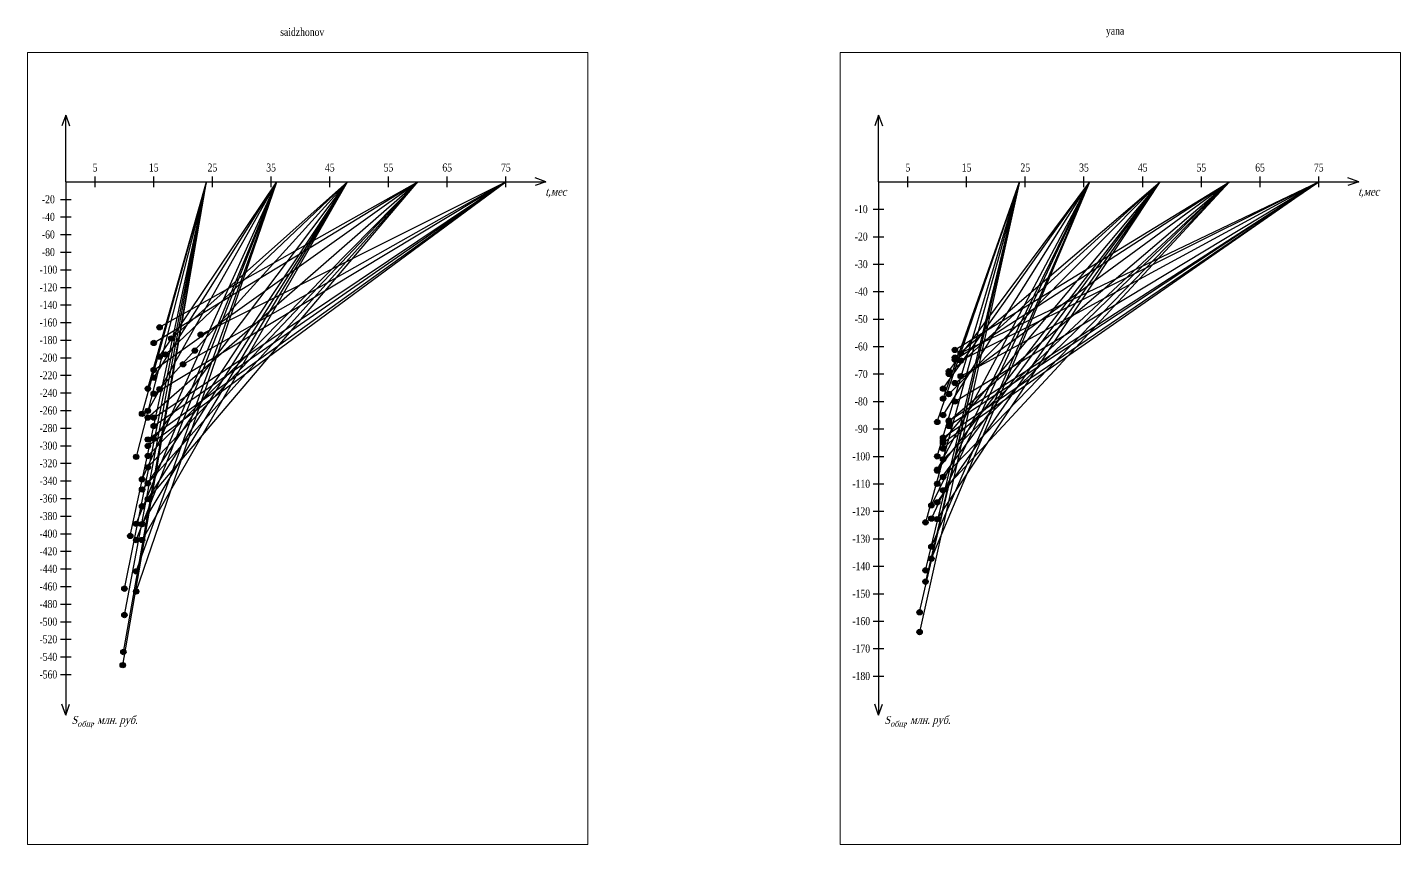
# Model space of a CAD drawing. Header units: millimetres. Extents: x -180 to 58926, y -10791 to 13515.
# Drawn here: x 29354 to 34501, y 3384 to 6448 of the extents above; entities that cross this region are included whole.
import ezdxf

# ---------------------------------------------------------------- set-up
doc = ezdxf.new("R2010")
doc.units = ezdxf.units.MM
for name, color, linetype, lineweight in [('basic', 95, 'Continuous', 30), ('text', 13, 'Continuous', 20), ('thin', 153, 'Continuous', 18)]:
    doc.layers.add(name, color=color, linetype=linetype, lineweight=lineweight)
doc.styles.add('GOST-2.304_Type-B_shrink', font='', dxfattribs={"width": 0.8})
doc.styles.add('Structures', font='isocpeur.ttf', dxfattribs={"width": 0.85, "oblique": 15})
doc.styles.get('GOST-2.304_Type-B_shrink').set_extended_font_data('GOST Common')

msp = doc.modelspace()

# ---------------------------------------------------------------- hatches: boundary and pattern name
at = {"layer": 'basic'}
h = msp.add_hatch(color=256, dxfattribs=at)
h.dxf.hatch_style = 1
h.paths.add_polyline_path([(29839.473, 5323.702, 1), (29859.473, 5323.702, 1)])
h = msp.add_hatch(color=256, dxfattribs=at)
h.dxf.hatch_style = 1
h.paths.add_polyline_path([(29993.473, 5296.024, 1), (30013.473, 5296.024, 1)])
h = msp.add_hatch(color=256, dxfattribs=at)
h.dxf.hatch_style = 1
h.paths.add_polyline_path([(29817.473, 5265.052, 1), (29837.473, 5265.052, 1)])
h = msp.add_hatch(color=256, dxfattribs=at)
h.dxf.hatch_style = 1
h.paths.add_polyline_path([(29883.473, 5281.447, 1), (29903.473, 5281.447, 1)])
h = msp.add_hatch(color=256, dxfattribs=at)
h.dxf.hatch_style = 1
h.paths.add_polyline_path([(29839.473, 5213.805, 1), (29859.473, 5213.805, 1)])
h = msp.add_hatch(color=256, dxfattribs=at)
h.dxf.hatch_style = 1
h.paths.add_polyline_path([(29861.473, 5221.696, 1), (29881.473, 5221.696, 1)])
h = msp.add_hatch(color=256, dxfattribs=at)
h.dxf.hatch_style = 1
h.paths.add_polyline_path([(29971.473, 5236.267, 1), (29991.473, 5236.267, 1)])
h = msp.add_hatch(color=256, dxfattribs=at)
h.dxf.hatch_style = 1
h.paths.add_polyline_path([(32820.51, 5238.539, 1), (32840.51, 5238.539, 1)])
h = msp.add_hatch(color=256, dxfattribs=at)
h.dxf.hatch_style = 1
h.paths.add_polyline_path([(32820.51, 5210.065, 1), (32840.51, 5210.065, 1)])
h = msp.add_hatch(color=256, dxfattribs=at)
h.dxf.hatch_style = 1
h.paths.add_polyline_path([(32820.51, 5202.138, 1), (32840.51, 5202.138, 1)])
h = msp.add_hatch(color=256, dxfattribs=at)
h.dxf.hatch_style = 1
h.paths.add_polyline_path([(32842.51, 5227.228, 1), (32862.51, 5227.228, 1)])
h = msp.add_hatch(color=256, dxfattribs=at)
h.dxf.hatch_style = 1
h.paths.add_polyline_path([(32842.51, 5198.894, 1), (32862.51, 5198.894, 1)])
h = msp.add_hatch(color=256, dxfattribs=at)
h.dxf.hatch_style = 1
h.paths.add_polyline_path([(29817.473, 5163.244, 1), (29837.473, 5163.244, 1)])
h = msp.add_hatch(color=256, dxfattribs=at)
h.dxf.hatch_style = 1
h.paths.add_polyline_path([(29927.473, 5184.731, 1), (29947.473, 5184.731, 1)])
h = msp.add_hatch(color=256, dxfattribs=at)
h.dxf.hatch_style = 1
h.paths.add_polyline_path([(32798.51, 5158.541, 1), (32818.51, 5158.541, 1)])
h = msp.add_hatch(color=256, dxfattribs=at)
h.dxf.hatch_style = 1
h.paths.add_polyline_path([(32798.51, 5148.447, 1), (32818.51, 5148.447, 1)])
h = msp.add_hatch(color=256, dxfattribs=at)
h.dxf.hatch_style = 1
h.paths.add_polyline_path([(32842.51, 5140.442, 1), (32862.51, 5140.442, 1)])
h = msp.add_hatch(color=256, dxfattribs=at)
h.dxf.hatch_style = 1
h.paths.add_polyline_path([(29795.473, 5093.607, 1), (29815.473, 5093.607, 1)])
h = msp.add_hatch(color=256, dxfattribs=at)
h.dxf.hatch_style = 1
h.paths.add_polyline_path([(29817.473, 5134.24, 1), (29837.473, 5134.24, 1)])
h = msp.add_hatch(color=256, dxfattribs=at)
h.dxf.hatch_style = 1
h.paths.add_polyline_path([(29839.473, 5091.375, 1), (29859.473, 5091.375, 1)])
h = msp.add_hatch(color=256, dxfattribs=at)
h.dxf.hatch_style = 1
h.paths.add_polyline_path([(32776.51, 5093.659, 1), (32796.51, 5093.659, 1)])
h = msp.add_hatch(color=256, dxfattribs=at)
h.dxf.hatch_style = 1
h.paths.add_polyline_path([(32820.51, 5114.525, 1), (32840.51, 5114.525, 1)])
h = msp.add_hatch(color=256, dxfattribs=at)
h.dxf.hatch_style = 1
h.paths.add_polyline_path([(29817.473, 5074.229, 1), (29837.473, 5074.229, 1)])
h = msp.add_hatch(color=256, dxfattribs=at)
h.dxf.hatch_style = 1
h.paths.add_polyline_path([(32776.51, 5056.346, 1), (32796.51, 5056.346, 1)])
h = msp.add_hatch(color=256, dxfattribs=at)
h.dxf.hatch_style = 1
h.paths.add_polyline_path([(32798.51, 5073.217, 1), (32818.51, 5073.217, 1)])
h = msp.add_hatch(color=256, dxfattribs=at)
h.dxf.hatch_style = 1
h.paths.add_polyline_path([(32820.51, 5045.447, 1), (32840.51, 5045.447, 1)])
h = msp.add_hatch(color=256, dxfattribs=at)
h.dxf.hatch_style = 1
h.paths.add_polyline_path([(29773.473, 4999.158, 1), (29793.473, 4999.158, 1)])
h = msp.add_hatch(color=256, dxfattribs=at)
h.dxf.hatch_style = 1
h.paths.add_polyline_path([(29795.473, 5010.328, 1), (29815.473, 5010.328, 1)])
h = msp.add_hatch(color=256, dxfattribs=at)
h.dxf.hatch_style = 1
h.paths.add_polyline_path([(29795.473, 4984.766, 1), (29815.473, 4984.766, 1)])
h = msp.add_hatch(color=256, dxfattribs=at)
h.dxf.hatch_style = 1
h.paths.add_polyline_path([(29817.473, 4984.67, 1), (29837.473, 4984.67, 1)])
h = msp.add_hatch(color=256, dxfattribs=at)
h.dxf.hatch_style = 1
h.paths.add_polyline_path([(32776.51, 4994.304, 1), (32796.51, 4994.304, 1)])
h = msp.add_hatch(color=256, dxfattribs=at)
h.dxf.hatch_style = 1
h.paths.add_polyline_path([(29817.473, 4953.642, 1), (29837.473, 4953.642, 1)])
h = msp.add_hatch(color=256, dxfattribs=at)
h.dxf.hatch_style = 1
h.paths.add_polyline_path([(32754.51, 4968.761, 1), (32774.51, 4968.761, 1)])
h = msp.add_hatch(color=256, dxfattribs=at)
h.dxf.hatch_style = 1
h.paths.add_polyline_path([(32798.51, 4973.017, 1), (32818.51, 4973.017, 1)])
h = msp.add_hatch(color=256, dxfattribs=at)
h.dxf.hatch_style = 1
h.paths.add_polyline_path([(32798.51, 4971.298, 1), (32818.51, 4971.298, 1)])
h = msp.add_hatch(color=256, dxfattribs=at)
h.dxf.hatch_style = 1
h.paths.add_polyline_path([(32798.51, 4953.846, 1), (32818.51, 4953.846, 1)])
h = msp.add_hatch(color=256, dxfattribs=at)
h.dxf.hatch_style = 1
h.paths.add_polyline_path([(29795.473, 4902.785, 1), (29815.473, 4902.785, 1)])
h = msp.add_hatch(color=256, dxfattribs=at)
h.dxf.hatch_style = 1
h.paths.add_polyline_path([(29817.473, 4905.157, 1), (29837.473, 4905.157, 1)])
h = msp.add_hatch(color=256, dxfattribs=at)
h.dxf.hatch_style = 1
h.paths.add_polyline_path([(32776.51, 4910.041, 1), (32796.51, 4910.041, 1)])
h = msp.add_hatch(color=256, dxfattribs=at)
h.dxf.hatch_style = 1
h.paths.add_polyline_path([(32776.51, 4897.825, 1), (32796.51, 4897.825, 1)])
h = msp.add_hatch(color=256, dxfattribs=at)
h.dxf.hatch_style = 1
h.paths.add_polyline_path([(32776.51, 4889.761, 1), (32796.51, 4889.761, 1)])
h = msp.add_hatch(color=256, dxfattribs=at)
h.dxf.hatch_style = 1
h.paths.add_polyline_path([(29751.473, 4837.706, 1), (29771.473, 4837.706, 1)])
h = msp.add_hatch(color=256, dxfattribs=at)
h.dxf.hatch_style = 1
h.paths.add_polyline_path([(29795.473, 4878.548, 1), (29815.473, 4878.548, 1)])
h = msp.add_hatch(color=256, dxfattribs=at)
h.dxf.hatch_style = 1
h.paths.add_polyline_path([(29795.473, 4841.3, 1), (29815.473, 4841.3, 1)])
h = msp.add_hatch(color=256, dxfattribs=at)
h.dxf.hatch_style = 1
h.paths.add_polyline_path([(32754.51, 4839.447, 1), (32774.51, 4839.447, 1)])
h = msp.add_hatch(color=256, dxfattribs=at)
h.dxf.hatch_style = 1
h.paths.add_polyline_path([(32776.51, 4868.547, 1), (32796.51, 4868.547, 1)])
h = msp.add_hatch(color=256, dxfattribs=at)
h.dxf.hatch_style = 1
h.paths.add_polyline_path([(32776.51, 4828.346, 1), (32796.51, 4828.346, 1)])
h = msp.add_hatch(color=256, dxfattribs=at)
h.dxf.hatch_style = 1
h.paths.add_polyline_path([(29795.473, 4798.454, 1), (29815.473, 4798.454, 1)])
h = msp.add_hatch(color=256, dxfattribs=at)
h.dxf.hatch_style = 1
h.paths.add_polyline_path([(32754.51, 4789.408, 1), (32774.51, 4789.408, 1)])
h = msp.add_hatch(color=256, dxfattribs=at)
h.dxf.hatch_style = 1
h.paths.add_polyline_path([(32754.51, 4786.325, 1), (32774.51, 4786.325, 1)])
h = msp.add_hatch(color=256, dxfattribs=at)
h.dxf.hatch_style = 1
h.paths.add_polyline_path([(29773.473, 4753.75, 1), (29793.473, 4753.75, 1)])
h = msp.add_hatch(color=256, dxfattribs=at)
h.dxf.hatch_style = 1
h.paths.add_polyline_path([(29795.473, 4738.754, 1), (29815.473, 4738.754, 1)])
h = msp.add_hatch(color=256, dxfattribs=at)
h.dxf.hatch_style = 1
h.paths.add_polyline_path([(32754.51, 4736.447, 1), (32774.51, 4736.447, 1)])
h = msp.add_hatch(color=256, dxfattribs=at)
h.dxf.hatch_style = 1
h.paths.add_polyline_path([(32776.51, 4761.84, 1), (32796.51, 4761.84, 1)])
h = msp.add_hatch(color=256, dxfattribs=at)
h.dxf.hatch_style = 1
h.paths.add_polyline_path([(29773.473, 4715.223, 1), (29793.473, 4715.223, 1)])
h = msp.add_hatch(color=256, dxfattribs=at)
h.dxf.hatch_style = 1
h.paths.add_polyline_path([(29795.473, 4679.056, 1), (29815.473, 4679.056, 1)])
h = msp.add_hatch(color=256, dxfattribs=at)
h.dxf.hatch_style = 1
h.paths.add_polyline_path([(32776.51, 4712.068, 1), (32796.51, 4712.068, 1)])
h = msp.add_hatch(color=256, dxfattribs=at)
h.dxf.hatch_style = 1
h.paths.add_polyline_path([(29773.473, 4652.195, 1), (29793.473, 4652.195, 1)])
h = msp.add_hatch(color=256, dxfattribs=at)
h.dxf.hatch_style = 1
h.paths.add_polyline_path([(32732.51, 4656.286, 1), (32752.51, 4656.286, 1)])
h = msp.add_hatch(color=256, dxfattribs=at)
h.dxf.hatch_style = 1
h.paths.add_polyline_path([(32754.51, 4667.02, 1), (32774.51, 4667.02, 1)])
h = msp.add_hatch(color=256, dxfattribs=at)
h.dxf.hatch_style = 1
h.paths.add_polyline_path([(29751.473, 4586.624, 1), (29771.473, 4586.624, 1)])
h = msp.add_hatch(color=256, dxfattribs=at)
h.dxf.hatch_style = 1
h.paths.add_polyline_path([(29773.473, 4585.253, 1), (29793.473, 4585.253, 1)])
h = msp.add_hatch(color=256, dxfattribs=at)
h.dxf.hatch_style = 1
h.paths.add_polyline_path([(32710.51, 4592.022, 1), (32730.51, 4592.022, 1)])
h = msp.add_hatch(color=256, dxfattribs=at)
h.dxf.hatch_style = 1
h.paths.add_polyline_path([(32732.51, 4606.318, 1), (32752.51, 4606.318, 1)])
h = msp.add_hatch(color=256, dxfattribs=at)
h.dxf.hatch_style = 1
h.paths.add_polyline_path([(32754.51, 4603.954, 1), (32774.51, 4603.954, 1)])
h = msp.add_hatch(color=256, dxfattribs=at)
h.dxf.hatch_style = 1
h.paths.add_polyline_path([(29729.473, 4540.988, 1), (29749.473, 4540.988, 1)])
h = msp.add_hatch(color=256, dxfattribs=at)
h.dxf.hatch_style = 1
h.paths.add_polyline_path([(29751.473, 4525.447, 1), (29771.473, 4525.447, 1)])
h = msp.add_hatch(color=256, dxfattribs=at)
h.dxf.hatch_style = 1
h.paths.add_polyline_path([(29773.473, 4525.447, 1), (29793.473, 4525.447, 1)])
h = msp.add_hatch(color=256, dxfattribs=at)
h.dxf.hatch_style = 1
h.paths.add_polyline_path([(32732.51, 4501.088, 1), (32752.51, 4501.088, 1)])
h = msp.add_hatch(color=256, dxfattribs=at)
h.dxf.hatch_style = 1
h.paths.add_polyline_path([(32732.51, 4456.206, 1), (32752.51, 4456.206, 1)])
h = msp.add_hatch(color=256, dxfattribs=at)
h.dxf.hatch_style = 1
h.paths.add_polyline_path([(29751.473, 4407.985, 1), (29771.473, 4407.985, 1)])
h = msp.add_hatch(color=256, dxfattribs=at)
h.dxf.hatch_style = 1
h.paths.add_polyline_path([(32710.51, 4411.703, 1), (32730.51, 4411.703, 1)])
h = msp.add_hatch(color=256, dxfattribs=at)
h.dxf.hatch_style = 1
h.paths.add_polyline_path([(32710.51, 4369.862, 1), (32730.51, 4369.862, 1)])
h = msp.add_hatch(color=256, dxfattribs=at)
h.dxf.hatch_style = 1
h.paths.add_polyline_path([(29707.473, 4343.199, 1), (29727.473, 4343.199, 1)])
h = msp.add_hatch(color=256, dxfattribs=at)
h.dxf.hatch_style = 1
h.paths.add_polyline_path([(29751.473, 4332.655, 1), (29771.473, 4332.655, 1)])
h = msp.add_hatch(color=256, dxfattribs=at)
h.dxf.hatch_style = 1
h.paths.add_polyline_path([(29707.473, 4244.496, 1), (29727.473, 4244.496, 1)])
h = msp.add_hatch(color=256, dxfattribs=at)
h.dxf.hatch_style = 1
h.paths.add_polyline_path([(32688.51, 4254.993, 1), (32708.51, 4254.993, 1)])
h = msp.add_hatch(color=256, dxfattribs=at)
h.dxf.hatch_style = 1
h.paths.add_polyline_path([(32688.51, 4180.729, 1), (32708.51, 4180.729, 1)])
h = msp.add_hatch(color=256, dxfattribs=at)
h.dxf.hatch_style = 1
h.paths.add_polyline_path([(29701.434, 4056.44, 1), (29721.434, 4056.44, 1)])
h = msp.add_hatch(color=256, dxfattribs=at)
h.dxf.hatch_style = 1
h.paths.add_polyline_path([(29703.708, 4105.447, 1), (29723.708, 4105.447, 1)])

# ---------------------------------------------------------------- linework, layer by layer
for p, q in [((29497.473, 6119.447), (29482.886, 6078.843)), ((29497.473, 5869.447), (29497.473, 6119.447)), ((29497.473, 6119.447), (29512.061, 6078.843)), ((32544.51, 6119.447), (32529.923, 6078.843)), ((32544.51, 5869.447), (32544.51, 6119.447)), ((32544.51, 6119.447), (32559.097, 6078.843)), ((29497.473, 5869.447), (31297.473, 5869.447)), ((29497.473, 5869.447), (29497.473, 3869.447)), ((29607.473, 5849.447), (29607.473, 5889.447)), ((29711.434, 4056.44), (30025.473, 5869.447)), ((29713.708, 4105.447), (30025.473, 5869.447)), ((29717.473, 4244.496), (30025.473, 5869.447)), ((29717.473, 4343.199), (30025.473, 5869.447)), ((29739.473, 4540.988), (30025.473, 5869.447)), ((30025.473, 5869.447), (29761.473, 4837.706)), ((29761.473, 4586.624), (30289.473, 5869.447)), ((29761.473, 4407.985), (30289.473, 5869.447)), ((29761.473, 4525.447), (30289.473, 5869.447)), ((29761.473, 4332.655), (30289.473, 5869.447)), ((29783.473, 4999.158), (30025.473, 5869.447)), ((29783.473, 4753.75), (30289.473, 5869.447)), ((29783.473, 4585.253), (30553.473, 5869.447)), ((29783.473, 4525.447), (30553.473, 5869.447)), ((29783.473, 4715.223), (30817.473, 5869.447)), ((29783.473, 4652.195), (30817.473, 5869.447)), ((29805.473, 4902.785), (31147.473, 5869.447)), ((29805.473, 4878.548), (31147.473, 5869.447)), ((29805.473, 5093.607), (30025.473, 5869.447)), ((29805.473, 5010.328), (30289.473, 5869.447)), ((29805.473, 4679.056), (30553.473, 5869.447)), ((29805.473, 4738.754), (30553.473, 5869.447)), ((29805.473, 4984.766), (30817.473, 5869.447)), ((29805.473, 4798.454), (30817.473, 5869.447)), ((29805.473, 4841.3), (30817.473, 5869.447)), ((29827.473, 5849.447), (29827.473, 5889.447)), ((29827.473, 5074.229), (31147.473, 5869.447)), ((29827.473, 4953.642), (31147.473, 5869.447)), ((29827.473, 4984.67), (31147.473, 5869.447)), ((29827.473, 5134.24), (30289.473, 5869.447)), ((29827.473, 4905.157), (30553.473, 5869.447)), ((29827.473, 5265.052), (30817.473, 5869.447)), ((29827.473, 5163.244), (30817.473, 5869.447)), ((29849.473, 5213.805), (30289.473, 5869.447)), ((29849.473, 5091.375), (30553.473, 5869.447)), ((29849.473, 5323.702), (30817.473, 5869.447)), ((29871.473, 5221.696), (30553.473, 5869.447)), ((29893.473, 5281.447), (30553.473, 5869.447)), ((29937.473, 5184.731), (31147.473, 5869.447)), ((30003.473, 5296.024), (31147.473, 5869.447)), ((30047.473, 5849.447), (30047.473, 5889.447)), ((30267.473, 5849.447), (30267.473, 5889.447)), ((30487.473, 5849.447), (30487.473, 5889.447)), ((30707.473, 5849.447), (30707.473, 5889.447)), ((30927.473, 5849.447), (30927.473, 5889.447)), ((31147.473, 5849.447), (31147.473, 5889.447)), ((31297.473, 5869.447), (31256.869, 5884.034)), ((31297.473, 5869.447), (31256.869, 5854.859)), ((32544.51, 5869.447), (34344.51, 5869.447)), ((32544.51, 5869.447), (32544.51, 3869.447)), ((32654.51, 5849.447), (32654.51, 5889.447)), ((32698.51, 4254.993), (33072.51, 5869.447)), ((33072.51, 5869.447), (32698.51, 4180.729)), ((33072.51, 5869.447), (32720.51, 4592.022)), ((32720.51, 4411.703), (33072.51, 5869.447)), ((33072.51, 5869.447), (32720.51, 4369.862)), ((32742.51, 4606.318), (33336.51, 5869.447)), ((32742.51, 4656.286), (33336.51, 5869.447)), ((32742.51, 4501.088), (33336.51, 5869.447)), ((32742.51, 4456.206), (33336.51, 5869.447)), ((32764.51, 4968.761), (33072.51, 5869.447)), ((32764.51, 4839.447), (33072.51, 5869.447)), ((32764.51, 4789.408), (33336.51, 5869.447)), ((32764.51, 4736.447), (33600.51, 5869.447)), ((32764.51, 4786.325), (33600.51, 5869.447)), ((32764.51, 4667.02), (33600.51, 5869.447)), ((32764.51, 4603.954), (33600.51, 5869.447)), ((32786.51, 4910.041), (34194.51, 5869.447)), ((34194.51, 5869.447), (32786.51, 4889.761)), ((32786.51, 5056.346), (33072.51, 5869.447)), ((32786.51, 5093.659), (33336.51, 5869.447)), ((32786.51, 4994.304), (33336.51, 5869.447)), ((32786.51, 4897.825), (33600.51, 5869.447)), ((32786.51, 4828.346), (33859.51, 5869.447)), ((32786.51, 4868.547), (33859.51, 5869.447)), ((32786.51, 4761.84), (33859.51, 5869.447)), ((32786.51, 4712.068), (33859.51, 5869.447)), ((32808.51, 4973.017), (34194.51, 5869.447)), ((34194.51, 5869.447), (32808.51, 4953.846)), ((32808.51, 5158.541), (33336.51, 5869.447)), ((32808.51, 5073.217), (33600.51, 5869.447)), ((32808.51, 5148.447), (33600.51, 5869.447)), ((32808.51, 4971.298), (33859.51, 5869.447)), ((32830.51, 5045.447), (34194.51, 5869.447)), ((32830.51, 5210.065), (33600.51, 5869.447)), ((32830.51, 5114.525), (33859.51, 5869.447)), ((32830.51, 5202.138), (33859.51, 5869.447)), ((32830.51, 5238.539), (33859.51, 5869.447)), ((32852.51, 5140.442), (34194.51, 5869.447)), ((34194.51, 5869.447), (32852.51, 5198.894)), ((32852.51, 5227.228), (34194.51, 5869.447)), ((32874.51, 5849.447), (32874.51, 5889.447)), ((33094.51, 5849.447), (33094.51, 5889.447)), ((33314.51, 5849.447), (33314.51, 5889.447)), ((33534.51, 5849.447), (33534.51, 5889.447)), ((33754.51, 5849.447), (33754.51, 5889.447)), ((33974.51, 5849.447), (33974.51, 5889.447)), ((34194.51, 5849.447), (34194.51, 5889.447)), ((34344.51, 5869.447), (34303.906, 5884.034)), ((34344.51, 5869.447), (34303.906, 5854.859)), ((29477.473, 5803.447), (29517.473, 5803.447)), ((32524.51, 5766.447), (32564.51, 5766.447)), ((29477.473, 5737.447), (29517.473, 5737.447)), ((29477.473, 5671.447), (29517.473, 5671.447)), ((32524.51, 5663.447), (32564.51, 5663.447)), ((29477.473, 5605.447), (29517.473, 5605.447)), ((32524.51, 5560.447), (32564.51, 5560.447)), ((29477.473, 5539.447), (29517.473, 5539.447)), ((29477.473, 5473.447), (29517.473, 5473.447)), ((32524.51, 5457.447), (32564.51, 5457.447)), ((29477.473, 5407.447), (29517.473, 5407.447)), ((32524.51, 5354.447), (32564.51, 5354.447)), ((29477.473, 5341.447), (29517.473, 5341.447)), ((29477.473, 5275.447), (29517.473, 5275.447)), ((32524.51, 5251.447), (32564.51, 5251.447)), ((29477.473, 5209.447), (29517.473, 5209.447)), ((32524.51, 5148.447), (32564.51, 5148.447)), ((29477.473, 5143.447), (29517.473, 5143.447)), ((29477.473, 5077.447), (29517.473, 5077.447)), ((32524.51, 5045.447), (32564.51, 5045.447)), ((29477.473, 5011.447), (29517.473, 5011.447)), ((29477.473, 4945.447), (29517.473, 4945.447)), ((32524.51, 4942.447), (32564.51, 4942.447)), ((29477.473, 4879.447), (29517.473, 4879.447)), ((32524.51, 4839.447), (32564.51, 4839.447)), ((29477.473, 4813.447), (29517.473, 4813.447)), ((29477.473, 4747.447), (29517.473, 4747.447)), ((32524.51, 4736.447), (32564.51, 4736.447)), ((29477.473, 4681.447), (29517.473, 4681.447)), ((32524.51, 4633.447), (32564.51, 4633.447)), ((29477.473, 4615.447), (29517.473, 4615.447)), ((29477.473, 4549.447), (29517.473, 4549.447)), ((32524.51, 4530.447), (32564.51, 4530.447)), ((29477.473, 4483.447), (29517.473, 4483.447)), ((32524.51, 4427.447), (32564.51, 4427.447)), ((29477.473, 4417.447), (29517.473, 4417.447)), ((29477.473, 4351.447), (29517.473, 4351.447)), ((32524.51, 4324.447), (32564.51, 4324.447)), ((29477.473, 4285.447), (29517.473, 4285.447)), ((32524.51, 4221.447), (32564.51, 4221.447)), ((29477.473, 4219.447), (29517.473, 4219.447)), ((29477.473, 4153.447), (29517.473, 4153.447)), ((32524.51, 4118.447), (32564.51, 4118.447)), ((29477.473, 4087.447), (29517.473, 4087.447)), ((29477.473, 4021.447), (29517.473, 4021.447)), ((32524.51, 4015.447), (32564.51, 4015.447)), ((29497.473, 3869.447), (29482.886, 3910.051)), ((29497.473, 3869.447), (29512.061, 3910.051)), ((32544.51, 3869.447), (32529.923, 3910.051)), ((32544.51, 3869.447), (32559.097, 3910.051))]:
    msp.add_line(p, q, dxfattribs=at)
for centre in [(29849.473, 5323.702), (30003.473, 5296.024), (29827.473, 5265.052), (29893.473, 5281.447), (29849.473, 5213.805), (29871.473, 5221.696), (29981.473, 5236.267), (32830.51, 5238.539), (32830.51, 5210.065), (32830.51, 5202.138), (32852.51, 5227.228), (32852.51, 5198.894), (29827.473, 5163.244), (29937.473, 5184.731), (32808.51, 5158.541), (32808.51, 5148.447), (32852.51, 5140.442), (29805.473, 5093.607), (29827.473, 5134.24), (29849.473, 5091.375), (32786.51, 5093.659), (32830.51, 5114.525), (29827.473, 5074.229), (32786.51, 5056.346), (32808.51, 5073.217), (32830.51, 5045.447), (29783.473, 4999.158), (29805.473, 5010.328), (29805.473, 4984.766), (29827.473, 4984.67), (32786.51, 4994.304), (29827.473, 4953.642), (32764.51, 4968.761), (32808.51, 4973.017), (32808.51, 4971.298), (32808.51, 4953.846), (29805.473, 4902.785), (29827.473, 4905.157), (32786.51, 4910.041), (32786.51, 4897.825), (32786.51, 4889.761), (29761.473, 4837.706), (29805.473, 4878.548), (29805.473, 4841.3), (32764.51, 4839.447), (32786.51, 4868.547), (32786.51, 4828.346), (29805.473, 4798.454), (32764.51, 4789.408), (32764.51, 4786.325), (29783.473, 4753.75), (29805.473, 4738.754), (32764.51, 4736.447), (32786.51, 4761.84), (29783.473, 4715.223), (29805.473, 4679.056), (32786.51, 4712.068), (29783.473, 4652.195), (32742.51, 4656.286), (32764.51, 4667.02), (29761.473, 4586.624), (29783.473, 4585.253), (32720.51, 4592.022), (32742.51, 4606.318), (32764.51, 4603.954), (29739.473, 4540.988), (29761.473, 4525.447), (29783.473, 4525.447), (32742.51, 4501.088), (32742.51, 4456.206), (29761.473, 4407.985), (32720.51, 4411.703), (32720.51, 4369.862), (29717.473, 4343.199), (29761.473, 4332.655), (29717.473, 4244.496), (32698.51, 4254.993), (32698.51, 4180.729), (29711.434, 4056.44), (29713.708, 4105.447)]:
    msp.add_circle(centre, 10, dxfattribs=at)
at = {"layer": 'thin'}
for p, q in [((29354.115, 6353.68), (31454.115, 6353.68)), ((29354.115, 3383.68), (29354.115, 6353.68)), ((31454.115, 6353.68), (31454.115, 3383.68)), ((32401.152, 6353.68), (34501.152, 6353.68)), ((32401.152, 3383.68), (32401.152, 6353.68)), ((34501.152, 6353.68), (34501.152, 3383.68)), ((31454.115, 3383.68), (29354.115, 3383.68)), ((34501.152, 3383.68), (32401.152, 3383.68))]:
    msp.add_line(p, q, dxfattribs=at)

# ---------------------------------------------------------------- texts
at = {"layer": 'text', "char_height": 30, "attachment_point": 5, "style": 'GOST-2.304_Type-B_shrink'}
for s, insert in [('{\\fTimes New Roman|b0|i0|c0|p18;saidzhonov}', (30384.136, 6431.14)), ('{\\fTimes New Roman|b0|i0|c0|p18;yana}', (33431.172, 6431.14)), ('{\\fTimes New Roman|b0|i0|c204|p18;5}', (29607.473, 5922.653)), ('{\\fTimes New Roman|b0|i0|c204|p18;15}', (29827.473, 5922.653)), ('{\\fTimes New Roman|b0|i0|c204|p18;25}', (30047.473, 5922.653)), ('{\\fTimes New Roman|b0|i0|c204|p18;35}', (30267.473, 5922.653)), ('{\\fTimes New Roman|b0|i0|c204|p18;45}', (30487.473, 5922.653)), ('{\\fTimes New Roman|b0|i0|c204|p18;55}', (30707.473, 5922.653)), ('{\\fTimes New Roman|b0|i0|c204|p18;65}', (30927.473, 5922.653)), ('{\\fTimes New Roman|b0|i0|c204|p18;75}', (31147.473, 5922.653)), ('{\\fTimes New Roman|b0|i0|c204|p18;5}', (32654.51, 5922.653)), ('{\\fTimes New Roman|b0|i0|c204|p18;15}', (32874.51, 5922.653)), ('{\\fTimes New Roman|b0|i0|c204|p18;25}', (33094.51, 5922.653)), ('{\\fTimes New Roman|b0|i0|c204|p18;35}', (33314.51, 5922.653)), ('{\\fTimes New Roman|b0|i0|c204|p18;45}', (33534.51, 5922.653)), ('{\\fTimes New Roman|b0|i0|c204|p18;55}', (33754.51, 5922.653)), ('{\\fTimes New Roman|b0|i0|c204|p18;65}', (33974.51, 5922.653)), ('{\\fTimes New Roman|b0|i0|c204|p18;75}', (34194.51, 5922.653)), ('{\\fTimes New Roman|b0|i0|c204|p18;-20}', (29432.463, 5803.447)), ('{\\fTimes New Roman|b0|i0|c204|p18;-\\fTimes New Roman|b0|i0|c0|p18;1\\fTimes New Roman|b0|i0|c204|p18;0}', (32479.5, 5766.447)), ('{\\fTimes New Roman|b0|i0|c204|p18;-\\fTimes New Roman|b0|i0|c0|p18;4\\fTimes New Roman|b0|i0|c204|p18;0}', (29432.463, 5737.447)), ('{\\fTimes New Roman|b0|i0|c204|p18;-\\fTimes New Roman|b0|i0|c0|p18;6\\fTimes New Roman|b0|i0|c204|p18;0}', (29432.463, 5671.447)), ('{\\fTimes New Roman|b0|i0|c204|p18;-\\fTimes New Roman|b0|i0|c0|p18;2\\fTimes New Roman|b0|i0|c204|p18;0}', (32479.5, 5663.447)), ('{\\fTimes New Roman|b0|i0|c204|p18;-\\fTimes New Roman|b0|i0|c0|p18;8\\fTimes New Roman|b0|i0|c204|p18;0}', (29432.463, 5605.447)), ('{\\fTimes New Roman|b0|i0|c204|p18;-\\fTimes New Roman|b0|i0|c0|p18;3\\fTimes New Roman|b0|i0|c204|p18;0}', (32479.5, 5560.447)), ('{\\fTimes New Roman|b0|i0|c204|p18;-\\fTimes New Roman|b0|i0|c0|p18;10\\fTimes New Roman|b0|i0|c204|p18;0}', (29432.463, 5539.447)), ('{\\fTimes New Roman|b0|i0|c204|p18;-\\fTimes New Roman|b0|i0|c0|p18;1\\fTimes New Roman|b0|i0|c204|p18;20}', (29432.463, 5473.447)), ('{\\fTimes New Roman|b0|i0|c204|p18;-\\fTimes New Roman|b0|i0|c0|p18;4\\fTimes New Roman|b0|i0|c204|p18;0}', (32479.5, 5457.447)), ('{\\fTimes New Roman|b0|i0|c204|p18;-\\fTimes New Roman|b0|i0|c0|p18;14\\fTimes New Roman|b0|i0|c204|p18;0}', (29432.463, 5407.447)), ('{\\fTimes New Roman|b0|i0|c204|p18;-\\fTimes New Roman|b0|i0|c0|p18;16\\fTimes New Roman|b0|i0|c204|p18;0}', (29432.463, 5341.447)), ('{\\fTimes New Roman|b0|i0|c204|p18;-\\fTimes New Roman|b0|i0|c0|p18;5\\fTimes New Roman|b0|i0|c204|p18;0}', (32479.5, 5354.447)), ('{\\fTimes New Roman|b0|i0|c204|p18;-\\fTimes New Roman|b0|i0|c0|p18;18\\fTimes New Roman|b0|i0|c204|p18;0}', (29432.463, 5275.447)), ('{\\fTimes New Roman|b0|i0|c204|p18;-\\fTimes New Roman|b0|i0|c0|p18;6\\fTimes New Roman|b0|i0|c204|p18;0}', (32479.5, 5251.447)), ('{\\fTimes New Roman|b0|i0|c204|p18;-2\\fTimes New Roman|b0|i0|c0|p18;0\\fTimes New Roman|b0|i0|c204|p18;0}', (29432.463, 5209.447)), ('{\\fTimes New Roman|b0|i0|c204|p18;-2\\fTimes New Roman|b0|i0|c0|p18;2\\fTimes New Roman|b0|i0|c204|p18;0}', (29432.463, 5143.447)), ('{\\fTimes New Roman|b0|i0|c204|p18;-\\fTimes New Roman|b0|i0|c0|p18;7\\fTimes New Roman|b0|i0|c204|p18;0}', (32479.5, 5148.447)), ('{\\fTimes New Roman|b0|i0|c204|p18;-2\\fTimes New Roman|b0|i0|c0|p18;4\\fTimes New Roman|b0|i0|c204|p18;0}', (29432.463, 5077.447)), ('{\\fTimes New Roman|b0|i0|c204|p18;-\\fTimes New Roman|b0|i0|c0|p18;8\\fTimes New Roman|b0|i0|c204|p18;0}', (32479.5, 5045.447)), ('{\\fTimes New Roman|b0|i0|c204|p18;-2\\fTimes New Roman|b0|i0|c0|p18;6\\fTimes New Roman|b0|i0|c204|p18;0}', (29432.463, 5011.447)), ('{\\fTimes New Roman|b0|i0|c204|p18;-2\\fTimes New Roman|b0|i0|c0|p18;8\\fTimes New Roman|b0|i0|c204|p18;0}', (29432.463, 4945.447)), ('{\\fTimes New Roman|b0|i0|c204|p18;-\\fTimes New Roman|b0|i0|c0|p18;9\\fTimes New Roman|b0|i0|c204|p18;0}', (32479.5, 4942.447)), ('{\\fTimes New Roman|b0|i0|c204|p18;-\\fTimes New Roman|b0|i0|c0|p18;30\\fTimes New Roman|b0|i0|c204|p18;0}', (29432.463, 4879.447)), ('{\\fTimes New Roman|b0|i0|c204|p18;-\\fTimes New Roman|b0|i0|c0|p18;10\\fTimes New Roman|b0|i0|c204|p18;0}', (32479.5, 4839.447)), ('{\\fTimes New Roman|b0|i0|c204|p18;-\\fTimes New Roman|b0|i0|c0|p18;3\\fTimes New Roman|b0|i0|c204|p18;20}', (29432.463, 4813.447)), ('{\\fTimes New Roman|b0|i0|c204|p18;-\\fTimes New Roman|b0|i0|c0|p18;34\\fTimes New Roman|b0|i0|c204|p18;0}', (29432.463, 4747.447)), ('{\\fTimes New Roman|b0|i0|c204|p18;-\\fTimes New Roman|b0|i0|c0|p18;11\\fTimes New Roman|b0|i0|c204|p18;0}', (32479.5, 4736.447)), ('{\\fTimes New Roman|b0|i0|c204|p18;-\\fTimes New Roman|b0|i0|c0|p18;36\\fTimes New Roman|b0|i0|c204|p18;0}', (29432.463, 4681.447)), ('{\\fTimes New Roman|b0|i0|c204|p18;-\\fTimes New Roman|b0|i0|c0|p18;12\\fTimes New Roman|b0|i0|c204|p18;0}', (32479.5, 4633.447)), ('{\\fTimes New Roman|b0|i0|c204|p18;-\\fTimes New Roman|b0|i0|c0|p18;38\\fTimes New Roman|b0|i0|c204|p18;0}', (29432.463, 4615.447)), ('{\\fTimes New Roman|b0|i0|c204|p18;-\\fTimes New Roman|b0|i0|c0|p18;40\\fTimes New Roman|b0|i0|c204|p18;0}', (29432.463, 4549.447)), ('{\\fTimes New Roman|b0|i0|c204|p18;-\\fTimes New Roman|b0|i0|c0|p18;13\\fTimes New Roman|b0|i0|c204|p18;0}', (32479.5, 4530.447)), ('{\\fTimes New Roman|b0|i0|c204|p18;-\\fTimes New Roman|b0|i0|c0|p18;4\\fTimes New Roman|b0|i0|c204|p18;20}', (29432.463, 4483.447)), ('{\\fTimes New Roman|b0|i0|c204|p18;-\\fTimes New Roman|b0|i0|c0|p18;44\\fTimes New Roman|b0|i0|c204|p18;0}', (29432.463, 4417.447)), ('{\\fTimes New Roman|b0|i0|c204|p18;-\\fTimes New Roman|b0|i0|c0|p18;14\\fTimes New Roman|b0|i0|c204|p18;0}', (32479.5, 4427.447)), ('{\\fTimes New Roman|b0|i0|c204|p18;-\\fTimes New Roman|b0|i0|c0|p18;46\\fTimes New Roman|b0|i0|c204|p18;0}', (29432.463, 4351.447)), ('{\\fTimes New Roman|b0|i0|c204|p18;-\\fTimes New Roman|b0|i0|c0|p18;15\\fTimes New Roman|b0|i0|c204|p18;0}', (32479.5, 4324.447)), ('{\\fTimes New Roman|b0|i0|c204|p18;-\\fTimes New Roman|b0|i0|c0|p18;48\\fTimes New Roman|b0|i0|c204|p18;0}', (29432.463, 4285.447)), ('{\\fTimes New Roman|b0|i0|c204|p18;-\\fTimes New Roman|b0|i0|c0|p18;50\\fTimes New Roman|b0|i0|c204|p18;0}', (29432.463, 4219.447)), ('{\\fTimes New Roman|b0|i0|c204|p18;-\\fTimes New Roman|b0|i0|c0|p18;16\\fTimes New Roman|b0|i0|c204|p18;0}', (32479.5, 4221.447)), ('{\\fTimes New Roman|b0|i0|c204|p18;-\\fTimes New Roman|b0|i0|c0|p18;5\\fTimes New Roman|b0|i0|c204|p18;20}', (29432.463, 4153.447)), ('{\\fTimes New Roman|b0|i0|c204|p18;-\\fTimes New Roman|b0|i0|c0|p18;17\\fTimes New Roman|b0|i0|c204|p18;0}', (32479.5, 4118.447)), ('{\\fTimes New Roman|b0|i0|c204|p18;-\\fTimes New Roman|b0|i0|c0|p18;54\\fTimes New Roman|b0|i0|c204|p18;0}', (29432.463, 4087.447)), ('{\\fTimes New Roman|b0|i0|c204|p18;-\\fTimes New Roman|b0|i0|c0|p18;56\\fTimes New Roman|b0|i0|c204|p18;0}', (29432.463, 4021.447)), ('{\\fTimes New Roman|b0|i0|c204|p18;-\\fTimes New Roman|b0|i0|c0|p18;18\\fTimes New Roman|b0|i0|c204|p18;0}', (32479.5, 4015.447))]:
    msp.add_mtext_dynamic_manual_height_columns(s, width=30, gutter_width=125, heights=[0], dxfattribs=dict(at, insert=insert))
at = {"layer": 'text', "char_height": 30, "attachment_point": 5, "style": 'Structures'}
for s, insert, width in [('{\\fTimes New Roman|b0|i0|c0|p18;t,\\fTimes New Roman|b0|i0|c204|p18;мес}', (31334.858, 5829.112), 118.5502), ('{\\fTimes New Roman|b0|i0|c0|p18;t,\\fTimes New Roman|b0|i0|c204|p18;мес}', (34381.895, 5829.112), 118.5502), ('\\A1;{\\fTimes New Roman|b0|i0|c0|p18;S\\fTimes New Roman|b0|i0|c204|p18;\\H0.7x;\\S^ общ;\\fTimes New Roman|b0|i0|c0|p18;\\H1.42857x;,\\fTimes New Roman|b0|i0|c204|p18; млн. руб.}', (29643.317, 3845.982), 265.29858), ('\\A1;{\\fTimes New Roman|b0|i0|c0|p18;S\\fTimes New Roman|b0|i0|c204|p18;\\H0.7x;\\S^ общ;\\fTimes New Roman|b0|i0|c0|p18;\\H1.42857x;,\\fTimes New Roman|b0|i0|c204|p18; млн. руб.}', (32690.354, 3845.982), 265.29858)]:
    msp.add_mtext(s, dxfattribs=dict(at, insert=insert, width=width))

doc.saveas('drawing.dxf')
